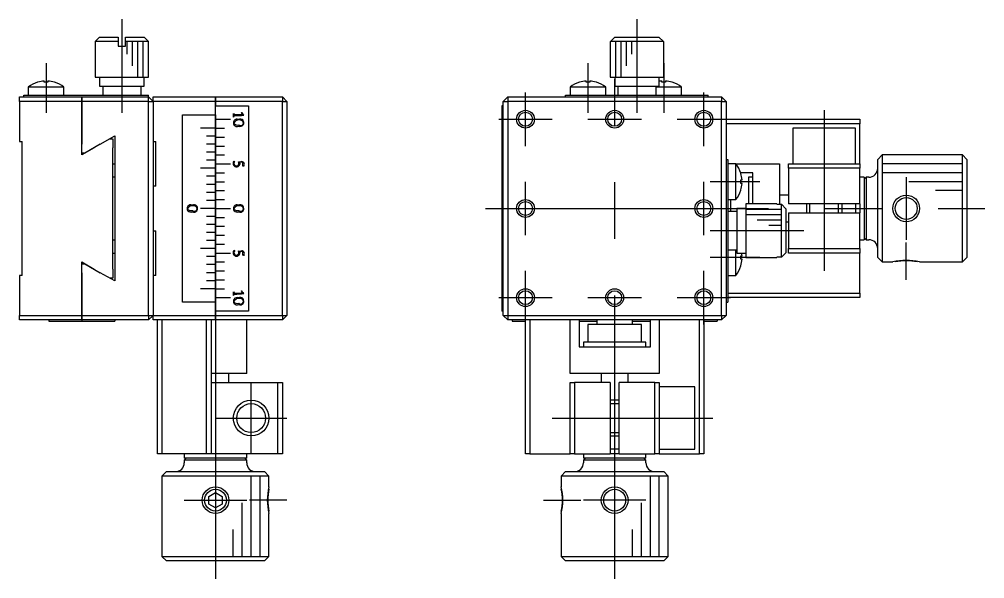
# Model space of a CAD drawing. Extents: x -67 to 175, y -96 to 83.
# Drawn here: x -66.8 to 41.5, y -41.5 to 21.2 of the extents above; entities that cross this region are included whole.
import ezdxf

# ---------------------------------------------------------------- set-up
doc = ezdxf.new("R2010")
doc.units = 0
doc.linetypes.add('CENTER', pattern=[50.8, 31.75, -6.35, 6.35, -6.35])
doc.layers.get('0').update_dxf_attribs({"linetype": 'CONTINUOUS'})
doc.layers.add('CENTER', color=1, linetype='CENTER')

msp = doc.modelspace()

# ---------------------------------------------------------------- linework, layer by layer
at = {"color": 7, "linetype": 'CONTINUOUS'}
for p, q in [((-57.77, 19.2), (-58.27, 18.7)), ((-58.27, 18.7), (-58.27, 14.7)), ((-55.67, 18.7), (-58.27, 18.7)), ((-57.77, 19.2), (-55.67, 19.2)), ((-55.67, 19.2), (-55.67, 18.7)), ((-55.67, 18.7), (-55.67, 18.2)), ((-54.87, 19.2), (-52.77, 19.2)), ((-54.87, 18.7), (-54.87, 19.2)), ((-52.27, 18.7), (-54.87, 18.7)), ((-54.87, 18.2), (-54.87, 18.7)), ((-54.67, 17.3), (-54.67, 18.7)), ((-54.07, 16), (-54.07, 18.7)), ((-53.47, 14.7), (-53.47, 18.7)), ((-52.87, 14.7), (-52.87, 18.7)), ((-52.27, 18.7), (-52.77, 19.2)), ((-52.27, 14.7), (-52.27, 18.7)), ((-0.47, 18.7), (0.03, 19.2)), ((5.47, 18.7), (-0.47, 18.7)), ((-0.47, 18.2), (-0.47, 18.7)), ((0.03, 19.2), (4.97, 19.2)), ((0.1, 18.7), (0.1, 14.7)), ((0.7, 18.7), (0.7, 14.7)), ((1.3, 18.7), (1.3, 16)), ((1.9, 18.7), (1.9, 17.3)), ((4.97, 19.2), (5.47, 18.7)), ((5.47, 18.7), (5.47, 18.2)), ((-55.67, 18.2), (-54.87, 18.2)), ((-0.5, 18.2), (-0.5, 14.7)), ((-0.5, 18.2), (-0.47, 18.2)), ((5.47, 18.2), (5.5, 18.2)), ((5.5, 14.7), (5.5, 18.2)), ((-64.7, 14.16), (-64.72, 14.16)), ((-63.97, 14.16), (-63.97, 14.29)), ((-63.57, 14.16), (-63.97, 14.16)), ((-63.57, 14.29), (-63.57, 14.16)), ((-62.82, 14.16), (-62.85, 14.16)), ((-58.27, 14.7), (-52.27, 14.7)), ((-57.77, 14.7), (-57.77, 13.7)), ((-52.77, 13.7), (-52.77, 14.7)), ((-3.93, 14.16), (-3.95, 14.16)), ((-3.2, 14.16), (-3.2, 14.29)), ((-2.8, 14.16), (-3.2, 14.16)), ((-2.8, 14.29), (-2.8, 14.16)), ((-2.05, 14.16), (-2.07, 14.16)), ((-0.5, 14.7), (5.5, 14.7)), ((0, 14.7), (0, 13.7)), ((5, 13.7), (5, 14.7)), ((5.3, 14.16), (5.3, 14.29)), ((5.7, 14.16), (5.3, 14.16)), ((5.7, 14.29), (5.7, 14.16)), ((6.45, 14.16), (6.43, 14.16)), ((-61.77, 13.6), (-65.77, 13.6)), ((-65.77, 13.6), (-65.77, 12.7)), ((-61.77, 12.7), (-61.77, 13.6)), ((-57.77, 13.7), (-52.77, 13.7)), ((-57.42, 13.7), (-57.42, 12.7)), ((-53.12, 12.7), (-53.12, 13.7)), ((-1, 13.6), (-5, 13.6)), ((-5, 13.6), (-5, 12.7)), ((-1, 12.7), (-1, 13.6)), ((0, 13.7), (5, 13.7)), ((0.35, 13.7), (0.35, 12.7)), ((4.65, 12.7), (4.65, 13.7)), ((7.5, 13.6), (4.65, 13.6)), ((7.5, 12.7), (7.5, 13.6)), ((-66.77, 12.5), (-59.77, 12.5)), ((-66.77, 12), (-66.77, 12.5)), ((-66.77, 12), (-66.77, 7.5)), ((-59.77, 12), (-66.77, 12)), ((-66.27, 12.7), (-64.27, 12.7)), ((-66.27, 12.5), (-66.27, 12.7)), ((-64.27, 12.7), (-54.27, 12.7)), ((-59.77, 12.5), (-52.27, 12.5)), ((-59.77, 12), (-59.77, 12.5)), ((-59.77, 12.5), (-59.77, 12)), ((-52.27, 12), (-59.77, 12)), ((-59.77, 12), (-59.77, 7.2)), ((-59.77, 7.2), (-59.77, 12)), ((-54.27, 12.7), (-52.27, 12.7)), ((-52.27, 12.5), (-52.27, 12.7)), ((-51.77, 12), (-52.27, 12.5)), ((-52.27, 12), (-52.27, 12.5)), ((-52.27, -12), (-52.27, 12)), ((-52.27, 12), (-51.77, 12)), ((-51.77, 12.5), (-44.77, 12.5)), ((-51.77, 12), (-51.77, 12.5)), ((-44.77, 12), (-51.77, 12)), ((-51.77, 12), (-51.77, 7.5)), ((-44.77, 12.5), (-37.27, 12.5)), ((-44.77, 12), (-44.77, 12.5)), ((-44.77, 12.5), (-44.77, 12)), ((-37.27, 12), (-44.77, 12)), ((-44.77, 12), (-44.77, 11.51)), ((-44.77, 11.51), (-44.77, 12)), ((-37.27, 12.5), (-36.77, 12)), ((-37.27, 12.5), (-37.27, 12)), ((-37.27, -12), (-37.27, 12)), ((-37.27, 12), (-36.77, 12)), ((-36.77, 12), (-36.77, -12)), ((-12, 12.5), (-12.5, 12)), ((-12.5, -12), (-12.5, 12)), ((-12.5, 12), (-12, 12)), ((-12, 12.5), (12, 12.5)), ((-12, 12.5), (-12, 12)), ((-12, 12), (-12, -12)), ((12, 12), (-12, 12)), ((-5.5, 12.7), (-3.5, 12.7)), ((-5.5, 12.5), (-5.5, 12.7)), ((-3.5, 12.7), (8.5, 12.7)), ((8.5, 12.7), (10.5, 12.7)), ((10.5, 12.5), (10.5, 12.7)), ((12, 12.5), (12.5, 12)), ((12, 12.5), (12, 12)), ((12, -12), (12, 12)), ((12, 12), (12.5, 12)), ((12.5, 12), (12.5, 3.5)), ((-44.77, 11.5), (-41.07, 11.5)), ((-44.77, 10.51), (-44.77, 11.5)), ((-41.07, 11.5), (-41.07, -11.5)), ((-12.65, 11.5), (-12.65, -11.5)), ((-12.5, 11.5), (-12.65, 11.5)), ((-48.47, -10.5), (-48.47, 10.5)), ((-48.47, 10.5), (-44.77, 10.5)), ((-44.77, 10.5), (-44.77, 10.51)), ((-44.77, 10), (-44.77, 10.5)), ((-44.77, 10.5), (-44.77, 10.01)), ((-44.77, 10.01), (-44.77, 10)), ((-44.77, 10), (-43.77, 10)), ((-44.77, 9.01), (-44.77, 10)), ((-44.77, 10), (-44.77, 9.99)), ((-44.77, 9.99), (-44.77, 9.01)), ((-43.77, 10), (-43.07, 10)), ((-42.75, 10.25), (-42.75, 10.66)), ((-42.75, 10.66), (-42.67, 10.53)), ((-42.7, 10.27), (-42.75, 10.25)), ((-42.67, 10.4), (-42.7, 10.27)), ((-42.67, 10.53), (-41.72, 10.52)), ((-41.87, 10.75), (-41.86, 10.75)), ((-41.87, 10.74), (-41.87, 10.75)), ((-41.83, 10.67), (-41.87, 10.74)), ((-41.86, 10.75), (-41.85, 10.76)), ((-41.85, 10.76), (-41.84, 10.76)), ((-41.85, 10.76), (-41.85, 10.76)), ((-41.84, 10.76), (-41.83, 10.76)), ((-41.83, 10.76), (-41.82, 10.74)), ((-41.72, 10.52), (-41.83, 10.67)), ((-41.82, 10.74), (-41.79, 10.7)), ((-41.79, 10.7), (-41.78, 10.68)), ((-41.78, 10.68), (-41.74, 10.63)), ((-41.74, 10.63), (-41.68, 10.56)), ((-41.68, 10.56), (-41.63, 10.51)), ((-41.63, 10.51), (-41.6, 10.47)), ((-41.6, 10.47), (-41.58, 10.46)), ((12.5, 10), (27.5, 10)), ((27.5, 10), (27.5, 9.5)), ((-45.77, 9), (-46.47, 9)), ((-44.77, 9), (-45.77, 9)), ((-44.77, 9), (-44.77, 9.01)), ((-44.77, 9.01), (-44.77, 9)), ((-44.77, 9), (-43.77, 9)), ((-44.77, 8.99), (-44.77, 9)), ((-44.77, 9), (-44.77, 8.99)), ((-44.77, 8.11), (-44.77, 8.99)), ((-44.77, 8.99), (-44.77, 8.1)), ((27.5, 9.5), (12.5, 9.5)), ((20, 9), (20, 5)), ((23.5, 9), (20, 9)), ((27, 9), (23.5, 9)), ((27, 5), (27, 9)), ((27.5, 5), (27.5, 9.5)), ((-57.69, 7.2), (-56.07, 8.13)), ((-56.65, 7.8), (-56.27, 7.8)), ((-56.27, 7.8), (-56.27, 6.8)), ((-56.07, 8.13), (-56.07, -8.13)), ((-44.77, 8.1), (-45.77, 8.1)), ((-44.77, 8.1), (-44.77, 8.11)), ((-44.77, 8.09), (-44.77, 8.1)), ((-44.77, 8.1), (-44.77, 8.01)), ((-44.77, 8), (-44.77, 8.09)), ((-44.77, 8.01), (-44.77, 8)), ((-44.77, 8), (-43.77, 8)), ((-44.77, 7.21), (-44.77, 8)), ((-44.77, 8), (-44.77, 7.99)), ((-44.77, 7.99), (-44.77, 7.2)), ((-66.77, 7.5), (-66.47, 7.5)), ((-66.47, -7.5), (-66.47, 7.5)), ((-59.77, 6), (-59.77, 7.2)), ((-58.39, 6.8), (-59.77, 6)), ((-57.69, 7.2), (-59.42, 6.2)), ((-56.27, -6.8), (-56.27, 6.8)), ((-51.77, 7.5), (-51.77, 2.5)), ((-51.77, 7.5), (-51.47, 7.5)), ((-51.47, 2.5), (-51.47, 7.5)), ((-44.77, 7.2), (-45.77, 7.2)), ((-44.77, 7.2), (-44.77, 7.21)), ((-44.77, 7.19), (-44.77, 7.2)), ((-44.77, 7.2), (-44.77, 7.01)), ((-44.77, 7), (-44.77, 7.19)), ((-44.77, 7.01), (-44.77, 7)), ((-44.77, 7), (-43.77, 7)), ((-44.77, 6.31), (-44.77, 7)), ((-44.77, 7), (-44.77, 6.99)), ((-44.77, 6.99), (-44.77, 6.3)), ((-59.43, 6.2), (-59.77, 6.2)), ((-44.77, 6.3), (-45.77, 6.3)), ((-44.77, 6.3), (-44.77, 6.31)), ((-44.77, 6.29), (-44.77, 6.3)), ((-44.77, 6.3), (-44.77, 6.01)), ((-44.77, 6), (-44.77, 6.29)), ((-44.77, 6.01), (-44.77, 6)), ((-44.77, 6), (-43.77, 6)), ((-44.77, 5.41), (-44.77, 6)), ((-44.77, 6), (-44.77, 5.99)), ((-44.77, 5.99), (-44.77, 5.4)), ((12.5, 5.5), (12.7, 5.5)), ((12.7, 5.5), (12.7, 3.5)), ((30, 6), (29.5, 5.5)), ((29.5, 0), (29.5, 5.5)), ((39, 6), (30, 6)), ((30, 6), (30, 0)), ((39, -6), (39, 6)), ((39.5, 5.5), (39, 6)), ((39.5, 5.5), (39.5, -5.5)), ((-56.27, 5), (-56.07, 5)), ((-45.77, 4.5), (-46.47, 4.5)), ((-44.77, 5.4), (-45.77, 5.4)), ((-44.77, 4.5), (-45.77, 4.5)), ((-44.77, 5.4), (-44.77, 5.41)), ((-44.77, 5.4), (-44.77, 5.01)), ((-44.77, 5.39), (-44.77, 5.4)), ((-44.77, 5), (-44.77, 5.39)), ((-44.77, 5.01), (-44.77, 5)), ((-44.77, 5), (-43.77, 5)), ((-44.77, 4.51), (-44.77, 5)), ((-44.77, 5), (-44.77, 4.99)), ((-44.77, 4.99), (-44.77, 4.5)), ((-44.77, 4.5), (-44.77, 4.51)), ((-44.77, 4.49), (-44.77, 4.5)), ((-44.77, 4.5), (-44.77, 4.01)), ((-44.77, 4), (-44.77, 4.49)), ((-43.77, 5), (-43.07, 5)), ((-42.71, 5.31), (-42.62, 5.27)), ((-42.19, 5.23), (-42.18, 5.24)), ((-42.18, 5.2), (-42.19, 5.23)), ((-42.18, 5.24), (-41.96, 5.23)), ((-41.81, 5.17), (-42.05, 5.19)), ((-41.96, 5.23), (-41.92, 5.23)), ((-41.73, 5.16), (-41.81, 5.17)), ((-41.72, 5.16), (-41.73, 5.16)), ((-41.72, 5.16), (-41.72, 5.16)), ((-41.71, 5.13), (-41.72, 5.16)), ((-41.72, 4.96), (-41.71, 5.01)), ((-41.72, 4.91), (-41.72, 4.96)), ((-41.72, 4.84), (-41.72, 4.91)), ((-41.71, 4.75), (-41.72, 4.84)), ((-41.71, 5.04), (-41.71, 5.13)), ((-41.71, 5.03), (-41.71, 5.04)), ((-41.71, 5.01), (-41.71, 5.03)), ((-41.58, 4.73), (-41.71, 4.75)), ((-41.6, 4.79), (-41.57, 4.73)), ((-41.57, 4.73), (-41.58, 4.73)), ((13.6, 5), (12.7, 5)), ((13.6, 5), (18.5, 5)), ((13.6, 1), (13.6, 5)), ((18.5, 5), (18.5, 0.47)), ((19.5, 5), (21.7, 5)), ((19.5, 4.5), (19.5, 5)), ((19.5, 4.5), (19.5, 0.5)), ((27.5, 4.5), (19.5, 4.5)), ((21.7, 5), (23.5, 5)), ((23.5, 5), (25.3, 5)), ((25.3, 5), (27.5, 5)), ((27.5, 5), (27.5, 4.5)), ((27.5, 0.5), (27.5, 4.5)), ((39, 5), (30, 5)), ((-56.07, 3.5), (-56.27, 3.5)), ((-44.77, 3.6), (-45.77, 3.6)), ((-44.77, 4.01), (-44.77, 4)), ((-44.77, 4), (-43.77, 4)), ((-44.77, 3.61), (-44.77, 4)), ((-44.77, 4), (-44.77, 3.99)), ((-44.77, 3.99), (-44.77, 3.6)), ((-44.77, 3.6), (-44.77, 3.61)), ((-44.77, 3.59), (-44.77, 3.6)), ((-44.77, 3.6), (-44.77, 3.01)), ((-44.77, 3), (-44.77, 3.59)), ((12.5, 3.5), (12.5, -8.5)), ((12.5, 3.5), (12.5, -8.5)), ((12.7, 3.5), (12.7, -8.5)), ((15.5, 4), (14.14, 4)), ((14.16, 3.93), (14.16, 3.95)), ((15, 3.5), (15, 0.5)), ((15.5, 3.5), (15, 3.5)), ((15.5, 0.5), (15.5, 4)), ((28, 3.5), (27.5, 3.5)), ((28, 3.5), (28, -3.5)), ((28.2, 3.5), (28, 3.3)), ((28.2, 3.5), (28.2, 0)), ((28.5, 3.5), (28.2, 3.5)), ((39, 4), (30, 4)), ((-51.77, 2.5), (-51.77, -2.5)), ((-51.47, 2.5), (-51.77, 2.5)), ((-44.77, 2.7), (-45.77, 2.7)), ((-44.77, 3.01), (-44.77, 3)), ((-44.77, 3), (-43.77, 3)), ((-44.77, 2.71), (-44.77, 3)), ((-44.77, 3), (-44.77, 2.99)), ((-44.77, 2.99), (-44.77, 2.7)), ((-44.77, 2.7), (-44.77, 2.71)), ((-44.77, 2.69), (-44.77, 2.7)), ((-44.77, 2.7), (-44.77, 2.01)), ((-44.77, 2), (-44.77, 2.69)), ((14.16, 2.8), (14.16, 3.2)), ((14.16, 3.2), (14.29, 3.2)), ((15, 3), (14.16, 3)), ((14.29, 2.8), (14.16, 2.8)), ((39, 3), (33, 3)), ((-44.77, 1.8), (-45.77, 1.8)), ((-44.77, 2.01), (-44.77, 2)), ((-44.77, 1.81), (-44.77, 2)), ((-44.77, 2), (-43.77, 2)), ((-44.77, 2), (-44.77, 1.99)), ((-44.77, 1.99), (-44.77, 1.8)), ((-44.77, 1.8), (-44.77, 1.81)), ((-44.77, 1.79), (-44.77, 1.8)), ((-44.77, 1.8), (-44.77, 1.01)), ((-44.77, 1), (-44.77, 1.79)), ((14.16, 2.05), (14.16, 2.07)), ((19.5, 1.5), (18.5, 1.5)), ((39, 2), (36, 2)), ((-45.77, 0), (-46.47, 0)), ((-44.77, 0.9), (-45.77, 0.9)), ((-44.77, 0), (-45.77, 0)), ((-44.77, 1.01), (-44.77, 1)), ((-44.77, 1), (-43.77, 1)), ((-44.77, 0.91), (-44.77, 1)), ((-44.77, 1), (-44.77, 0.99)), ((-44.77, 0.99), (-44.77, 0.9)), ((-44.77, 0.9), (-44.77, 0.91)), ((-44.77, 0.89), (-44.77, 0.9)), ((-44.77, 0.9), (-44.77, 0.01)), ((-44.77, 0.01), (-44.77, 0.89)), ((-44.77, 0), (-44.77, 0.01)), ((-44.77, 0.01), (-44.77, 0)), ((-44.77, 0), (-43.77, 0)), ((-44.77, -0.01), (-44.77, 0)), ((-44.77, 0), (-44.77, -0.01)), ((-43.77, 0), (-43.07, 0)), ((12.7, 1), (13.6, 1)), ((13, 1), (13, -0.35)), ((13.7, 0), (13.7, -5)), ((14.7, 0), (13.7, 0)), ((18.2, 0.5), (14.7, 0.5)), ((14.7, 0.5), (14.7, -5.5)), ((18.2, 0.5), (18.2, 0.47)), ((18.2, 0.47), (18.7, 0.47)), ((18.7, -5.47), (18.7, 0.47)), ((18.7, 0.47), (19.2, -0.03)), ((27.5, 0.5), (19.5, 0.5)), ((21.5, 0.5), (21.5, -0.5)), ((25.5, -0.5), (25.5, 0.5)), ((27, 0.5), (27, -0.5)), ((27.5, 0.5), (27.5, -0.5)), ((28.2, 0), (28.2, -3.5)), ((29.5, -5.5), (29.5, 0)), ((30, 0), (30, -6)), ((-44.77, -0.9), (-45.77, -0.9)), ((-44.77, -0.89), (-44.77, -0.01)), ((-44.77, -0.01), (-44.77, -0.9)), ((-44.77, -0.9), (-44.77, -0.89)), ((-44.77, -0.91), (-44.77, -0.9)), ((-44.77, -0.9), (-44.77, -0.99)), ((-44.77, -1), (-44.77, -0.91)), ((-44.77, -0.99), (-44.77, -1)), ((-44.77, -1.79), (-44.77, -1)), ((-44.77, -1), (-43.77, -1)), ((-44.77, -1), (-44.77, -1.01)), ((-44.77, -1.01), (-44.77, -1.8)), ((13.7, -0.35), (12.7, -0.35)), ((18.7, -0.1), (14.7, -0.1)), ((18.7, -0.7), (14.7, -0.7)), ((19.2, -0.03), (19.2, -4.97)), ((19.5, -0.5), (27.5, -0.5)), ((19.5, -0.5), (19.5, -4.5)), ((27.5, -4.5), (27.5, -0.5)), ((-44.77, -1.8), (-45.77, -1.8)), ((-44.77, -1.8), (-44.77, -1.79)), ((-44.77, -1.81), (-44.77, -1.8)), ((-44.77, -1.8), (-44.77, -1.99)), ((-44.77, -2), (-44.77, -1.81)), ((-44.77, -1.99), (-44.77, -2)), ((-44.77, -2), (-43.77, -2)), ((-44.77, -2.69), (-44.77, -2)), ((-44.77, -2), (-44.77, -2.01)), ((-44.77, -2.01), (-44.77, -2.7)), ((18.7, -1.3), (16, -1.3)), ((18.7, -1.9), (17.3, -1.9)), ((19.2, -1.5), (19.5, -1.5)), ((-51.77, -2.5), (-51.77, -7.5)), ((-51.77, -2.5), (-51.47, -2.5)), ((-51.47, -7.5), (-51.47, -2.5)), ((-44.77, -2.7), (-45.77, -2.7)), ((-44.77, -2.7), (-44.77, -2.69)), ((-44.77, -2.71), (-44.77, -2.7)), ((-44.77, -2.7), (-44.77, -2.99)), ((-44.77, -3), (-44.77, -2.71)), ((-44.77, -2.99), (-44.77, -3)), ((-44.77, -3), (-43.77, -3)), ((-44.77, -3.59), (-44.77, -3)), ((-44.77, -3), (-44.77, -3.01)), ((-44.77, -3.01), (-44.77, -3.6)), ((-56.27, -3.5), (-56.07, -3.5)), ((-44.77, -3.6), (-45.77, -3.6)), ((-44.77, -3.6), (-44.77, -3.59)), ((-44.77, -3.61), (-44.77, -3.6)), ((-44.77, -3.6), (-44.77, -3.99)), ((-44.77, -4), (-44.77, -3.61)), ((-44.77, -3.99), (-44.77, -4)), ((-44.77, -4), (-43.77, -4)), ((-44.77, -4.49), (-44.77, -4)), ((-44.77, -4), (-44.77, -4.01)), ((-44.77, -4.01), (-44.77, -4.5)), ((27.5, -3.5), (28, -3.5)), ((28, -3.3), (28.2, -3.5)), ((28.2, -3.5), (28.5, -3.5)), ((-56.27, -5), (-56.07, -5)), ((-45.77, -4.5), (-46.47, -4.5)), ((-44.77, -4.5), (-45.77, -4.5)), ((-44.77, -5.4), (-45.77, -5.4)), ((-44.77, -4.5), (-44.77, -4.49)), ((-44.77, -4.5), (-44.77, -4.99)), ((-44.77, -4.51), (-44.77, -4.5)), ((-44.77, -5), (-44.77, -4.51)), ((-44.77, -4.99), (-44.77, -5)), ((-44.77, -5), (-43.77, -5)), ((-44.77, -5.39), (-44.77, -5)), ((-44.77, -5), (-44.77, -5.01)), ((-44.77, -5.01), (-44.77, -5.4)), ((-44.77, -5.4), (-44.77, -5.39)), ((-44.77, -5.41), (-44.77, -5.4)), ((-44.77, -5.4), (-44.77, -5.99)), ((-44.77, -6), (-44.77, -5.41)), ((-43.77, -5), (-43.07, -5)), ((-42.71, -4.69), (-42.62, -4.73)), ((-42.19, -4.77), (-42.18, -4.76)), ((-42.18, -4.8), (-42.19, -4.77)), ((-42.18, -4.76), (-41.96, -4.77)), ((-41.81, -4.83), (-42.05, -4.81)), ((-41.73, -4.84), (-41.81, -4.83)), ((-41.72, -4.84), (-41.73, -4.84)), ((-41.72, -4.84), (-41.72, -4.84)), ((-41.71, -4.87), (-41.72, -4.84)), ((-41.72, -5.04), (-41.71, -4.99)), ((-41.72, -5.09), (-41.72, -5.04)), ((-41.72, -5.16), (-41.72, -5.09)), ((-41.71, -5.25), (-41.72, -5.16)), ((-41.71, -4.96), (-41.71, -4.87)), ((-41.71, -4.97), (-41.71, -4.96)), ((-41.71, -4.99), (-41.71, -4.97)), ((-41.58, -5.27), (-41.71, -5.25)), ((-41.6, -5.21), (-41.57, -5.27)), ((-41.57, -5.27), (-41.58, -5.27)), ((12.7, -4.65), (13.7, -4.65)), ((13.6, -7.5), (13.6, -4.65)), ((13.7, -5), (14.7, -5)), ((14.16, -5.7), (14.16, -5.3)), ((14.16, -5.3), (14.29, -5.3)), ((19.2, -4.97), (18.7, -5.47)), ((19.5, -4.5), (27.5, -4.5)), ((19.5, -5), (19.5, -4.5)), ((27.5, -5), (19.5, -5)), ((27.5, -4.5), (27.5, -5)), ((27.5, -9.5), (27.5, -5)), ((-59.77, -6), (-58.39, -6.8)), ((-59.77, -7.2), (-59.77, -6)), ((-59.77, -6.2), (-59.43, -6.2)), ((-59.42, -6.2), (-57.69, -7.2)), ((-44.77, -6.3), (-45.77, -6.3)), ((-44.77, -5.99), (-44.77, -6)), ((-44.77, -6), (-43.77, -6)), ((-44.77, -6.29), (-44.77, -6)), ((-44.77, -6), (-44.77, -6.01)), ((-44.77, -6.01), (-44.77, -6.3)), ((-44.77, -6.3), (-44.77, -6.29)), ((-44.77, -6.31), (-44.77, -6.3)), ((-44.77, -6.3), (-44.77, -6.99)), ((-44.77, -7), (-44.77, -6.31)), ((14.29, -5.7), (14.16, -5.7)), ((14.16, -6.45), (14.16, -6.43)), ((14.7, -5.5), (18.2, -5.5)), ((18.7, -5.47), (18.2, -5.47)), ((18.2, -5.47), (18.2, -5.5)), ((29.5, -5.5), (30, -6)), ((30, -6), (31.2, -6)), ((34.2, -6), (39, -6)), ((39, -6), (39.5, -5.5)), ((-66.77, -7.5), (-66.77, -12)), ((-66.47, -7.5), (-66.77, -7.5)), ((-59.77, -7.2), (-59.77, -12)), ((-59.77, -12), (-59.77, -7.2)), ((-56.07, -8.13), (-57.69, -7.2)), ((-56.27, -6.8), (-56.27, -7.8)), ((-51.77, -7.5), (-51.77, -12)), ((-51.47, -7.5), (-51.77, -7.5)), ((-44.77, -7.2), (-45.77, -7.2)), ((-44.77, -6.99), (-44.77, -7)), ((-44.77, -7), (-43.77, -7)), ((-44.77, -7.19), (-44.77, -7)), ((-44.77, -7), (-44.77, -7.01)), ((-44.77, -7.01), (-44.77, -7.2)), ((-44.77, -7.2), (-44.77, -7.19)), ((-44.77, -7.2), (-44.77, -7.99)), ((-44.77, -7.21), (-44.77, -7.2)), ((-44.77, -8), (-44.77, -7.21)), ((12.7, -7.5), (13.6, -7.5)), ((-56.27, -7.8), (-56.65, -7.8)), ((-44.77, -8.1), (-45.77, -8.1)), ((-44.77, -7.99), (-44.77, -8)), ((-44.77, -8), (-43.77, -8)), ((-44.77, -8.09), (-44.77, -8)), ((-44.77, -8), (-44.77, -8.01)), ((-44.77, -8.01), (-44.77, -8.1)), ((-44.77, -8.1), (-44.77, -8.09)), ((-44.77, -8.11), (-44.77, -8.1)), ((-44.77, -8.1), (-44.77, -8.99)), ((-44.77, -8.99), (-44.77, -8.11)), ((12.5, -8.5), (12.5, -12)), ((12.7, -8.5), (12.7, -10.5)), ((-45.77, -9), (-46.47, -9)), ((-44.77, -9), (-45.77, -9)), ((-44.77, -9), (-44.77, -8.99)), ((-44.77, -8.99), (-44.77, -9)), ((-44.77, -9), (-43.77, -9)), ((-44.77, -9.01), (-44.77, -9)), ((-44.77, -9), (-44.77, -9.01)), ((-44.77, -10), (-44.77, -9.01)), ((-44.77, -9.01), (-44.77, -9.99)), ((-42.75, -9.75), (-42.75, -9.34)), ((-42.75, -9.34), (-42.67, -9.47)), ((-42.7, -9.73), (-42.75, -9.75)), ((-42.67, -9.6), (-42.7, -9.73)), ((-42.67, -9.47), (-41.72, -9.48)), ((-41.87, -9.25), (-41.86, -9.25)), ((-41.87, -9.26), (-41.87, -9.25)), ((-41.83, -9.33), (-41.87, -9.26)), ((-41.86, -9.25), (-41.85, -9.24)), ((-41.85, -9.24), (-41.84, -9.24)), ((-41.85, -9.24), (-41.85, -9.24)), ((-41.84, -9.24), (-41.83, -9.24)), ((-41.83, -9.24), (-41.82, -9.26)), ((-41.72, -9.48), (-41.83, -9.33)), ((-41.82, -9.26), (-41.79, -9.3)), ((-41.79, -9.3), (-41.78, -9.32)), ((-41.78, -9.32), (-41.74, -9.37)), ((-41.74, -9.37), (-41.68, -9.44)), ((-41.68, -9.44), (-41.63, -9.49)), ((-41.63, -9.49), (-41.6, -9.53)), ((-41.6, -9.53), (-41.58, -9.54)), ((12.7, -9.5), (27.5, -9.5)), ((27.5, -9.5), (27.5, -10)), ((-44.77, -10.5), (-48.47, -10.5)), ((-44.77, -9.99), (-44.77, -10)), ((-44.77, -10), (-43.77, -10)), ((-44.77, -10.5), (-44.77, -10)), ((-44.77, -10), (-44.77, -10.01)), ((-44.77, -10.01), (-44.77, -10.5)), ((-44.77, -10.51), (-44.77, -10.5)), ((-44.77, -11.5), (-44.77, -10.51)), ((-43.77, -10), (-43.07, -10)), ((12.5, -10.5), (12.7, -10.5)), ((27.5, -10), (12.7, -10)), ((-41.07, -11.5), (-44.77, -11.5)), ((-44.77, -11.51), (-44.77, -12)), ((-44.77, -12), (-44.77, -11.51)), ((-12.5, -11.5), (-12.65, -11.5)), ((-66.77, -12), (-59.77, -12)), ((-66.77, -12.5), (-66.77, -12)), ((-59.77, -12.5), (-66.77, -12.5)), ((-63.47, -12.5), (-63.47, -12.65)), ((-63.47, -12.65), (-59.77, -12.65)), ((-59.77, -12), (-52.27, -12)), ((-59.77, -12.5), (-59.77, -12)), ((-59.77, -12), (-59.77, -12.5)), ((-52.27, -12.5), (-59.77, -12.5)), ((-59.77, -12.5), (-59.77, -12.65)), ((-59.77, -12.65), (-56.07, -12.65)), ((-56.07, -12.5), (-56.07, -12.65)), ((-52.27, -12.5), (-51.77, -12)), ((-52.27, -12), (-51.77, -12)), ((-52.27, -12), (-52.27, -12.5)), ((-51.77, -12), (-44.77, -12)), ((-51.77, -12.5), (-51.77, -12)), ((-44.77, -12.5), (-51.77, -12.5)), ((-51.27, -27.5), (-51.27, -12.5)), ((-50.77, -12.5), (-50.77, -27.5)), ((-45.77, -27.5), (-45.77, -12.5)), ((-45.27, -12.5), (-45.27, -27.5)), ((-44.77, -12), (-37.27, -12)), ((-44.77, -12.5), (-44.77, -12)), ((-44.77, -12), (-44.77, -12.5)), ((-37.27, -12.5), (-44.77, -12.5)), ((-41.27, -18.5), (-41.27, -12.5)), ((-36.77, -12), (-37.27, -12.5)), ((-37.27, -12), (-36.77, -12)), ((-37.27, -12), (-37.27, -12.5)), ((-12.5, -12), (-12, -12)), ((-12.5, -12), (-12, -12.5)), ((-12, -12), (12, -12)), ((-12, -12), (-12, -12.5)), ((12, -12.5), (-12, -12.5)), ((-11.5, -12.5), (-11.5, -12.65)), ((-11.5, -12.65), (-10, -12.65)), ((-10, -27.5), (-10, -12.5)), ((-9.5, -12.5), (-9.5, -27.5)), ((-5, -18.5), (-5, -12.5)), ((-4, -12.5), (-4, -15.5)), ((-4, -12.65), (-2, -12.65)), ((-2, -12.5), (-2, -13)), ((2, -13), (2, -12.5)), ((2, -12.65), (4, -12.65)), ((4, -15.5), (4, -12.5)), ((5, -12.5), (5, -18.5)), ((9.5, -27.5), (9.5, -12.5)), ((10, -12.5), (10, -27.5)), ((10, -12.65), (11.5, -12.65)), ((11.5, -12.5), (11.5, -12.65)), ((12, -12.5), (12.5, -12)), ((12, -12), (12, -12.5)), ((12, -12), (12.5, -12)), ((3, -13), (-3, -13)), ((-3, -13), (-3, -15)), ((3, -15), (3, -13)), ((3.5, -15), (-3.5, -15)), ((-3.5, -15), (-3.5, -15.5)), ((3.5, -15.5), (3.5, -15)), ((-4, -15.5), (0, -15.5)), ((0, -15.5), (4, -15.5)), ((-41.27, -18.5), (-45.27, -18.5)), ((-43.27, -19.5), (-43.27, -18.5)), ((5, -18.5), (-5, -18.5)), ((-1.5, -18.5), (-1.5, -19.5)), ((1.5, -19.5), (1.5, -18.5)), ((-45.27, -19.5), (-37.77, -19.5)), ((-37.77, -27.5), (-37.77, -19.5)), ((-37.77, -19.5), (-37.27, -19.5)), ((-37.27, -19.5), (-37.27, -27.5)), ((-5, -27.5), (-5, -19.5)), ((-5, -19.5), (-4.5, -19.5)), ((-0.5, -19.5), (-4.5, -19.5)), ((-4.5, -19.5), (-4.5, -27.5)), ((-0.5, -19.5), (-0.5, -27.5)), ((0.5, -27.5), (0.5, -19.5)), ((4.5, -19.5), (0.5, -19.5)), ((4.5, -27.5), (4.5, -19.5)), ((4.5, -19.5), (5, -19.5)), ((5, -19.5), (5, -21.7)), ((9, -20), (5, -20)), ((9, -23.5), (9, -20)), ((0.5, -21.5), (-0.5, -21.5)), ((5, -21.7), (5, -23.5)), ((5, -23.5), (5, -25.3)), ((9, -27), (9, -23.5)), ((-0.5, -25.5), (0.5, -25.5)), ((5, -25.3), (5, -27.5)), ((0.5, -27), (-0.5, -27)), ((5, -27), (9, -27)), ((-50.77, -27.5), (-51.27, -27.5)), ((-45.77, -27.5), (-50.77, -27.5)), ((-48.27, -27.5), (-48.27, -28)), ((-41.27, -28), (-48.27, -28)), ((-48.07, -28), (-48.27, -28.2)), ((-45.27, -27.5), (-45.77, -27.5)), ((-37.77, -27.5), (-45.27, -27.5)), ((-41.27, -28.2), (-41.47, -28)), ((-41.27, -28), (-41.27, -27.5)), ((-37.27, -27.5), (-37.77, -27.5)), ((-9.5, -27.5), (-10, -27.5)), ((-9.5, -27.5), (-5, -27.5)), ((-4.5, -27.5), (-5, -27.5)), ((-4.5, -27.5), (-0.5, -27.5)), ((-3.5, -27.5), (-3.5, -28)), ((3.5, -28), (-3.5, -28)), ((-3.3, -28), (-3.5, -28.2)), ((0.5, -27.5), (-0.5, -27.5)), ((0.5, -27.5), (4.5, -27.5)), ((3.5, -28.2), (3.3, -28)), ((3.5, -28), (3.5, -27.5)), ((5, -27.5), (4.5, -27.5)), ((5, -27.5), (9.5, -27.5)), ((10, -27.5), (9.5, -27.5)), ((-41.27, -28.2), (-48.27, -28.2)), ((-48.27, -28.2), (-48.27, -28.5)), ((-41.27, -28.5), (-41.27, -28.2)), ((0, -28.2), (-3.5, -28.2)), ((-3.5, -28.2), (-3.5, -28.5)), ((3.5, -28.2), (0, -28.2)), ((3.5, -28.5), (3.5, -28.2)), ((-50.27, -29.5), (-50.77, -30)), ((-50.77, -30), (-50.77, -39)), ((-38.77, -30), (-50.77, -30)), ((-50.27, -29.5), (-39.27, -29.5)), ((-40.77, -39), (-40.77, -30)), ((-39.77, -39), (-39.77, -30)), ((-38.77, -30), (-39.27, -29.5)), ((-38.77, -31.2), (-38.77, -30)), ((-5.5, -29.5), (-6, -30)), ((0, -30), (-6, -30)), ((-6, -30), (-6, -31.2)), ((-5.5, -29.5), (0, -29.5)), ((0, -29.5), (5.5, -29.5)), ((6, -30), (0, -30)), ((4, -39), (4, -30)), ((5, -39), (5, -30)), ((6, -30), (5.5, -29.5)), ((6, -39), (6, -30)), ((-45.52, -32.27), (-44.77, -31.83)), ((-45.52, -33.13), (-45.52, -32.27)), ((-44.77, -31.83), (-44.02, -32.27)), ((-44.02, -32.27), (-44.02, -33.13)), ((-44.77, -33.57), (-45.52, -33.13)), ((-44.02, -33.13), (-44.77, -33.57)), ((-41.77, -39), (-41.77, -33)), ((3, -39), (3, -33)), ((-38.77, -39), (-38.77, -34.2)), ((-6, -34.2), (-6, -39)), ((-42.77, -39), (-42.77, -36)), ((2, -39), (2, -36)), ((-50.77, -39), (-38.77, -39)), ((-50.77, -39), (-50.27, -39.5)), ((-39.27, -39.5), (-50.27, -39.5)), ((-39.27, -39.5), (-38.77, -39)), ((-6, -39), (6, -39)), ((-6, -39), (-5.5, -39.5)), ((5.5, -39.5), (-5.5, -39.5)), ((5.5, -39.5), (6, -39))]:
    msp.add_line(p, q, dxfattribs=at)
at = {"color": 3, "linetype": 'CONTINUOUS'}
for p, q in [((21.88, -0.5), (21.88, 0.5)), ((25.12, -0.5), (25.12, 0.5)), ((-0.5, -21.88), (0.5, -21.88)), ((-0.5, -25.12), (0.5, -25.12))]:
    msp.add_line(p, q, dxfattribs=at)
for centre, radius in [((-10, 10), 1), ((0, 10), 1), ((10, 10), 1), ((32.7, 0), 1.5), ((-10, 0), 1), ((10, 0), 1), ((-10, -10), 1), ((0, -10), 1), ((10, -10), 1), ((-40.77, -23.5), 2), ((-44.77, -32.7), 1.5), ((0, -32.7), 1.5)]:
    msp.add_circle(centre, radius, dxfattribs=at)
at = {"color": 7, "linetype": 'CONTINUOUS'}
for centre, radius in [((-10, 10), 0.783), ((0, 10), 0.783), ((10, 10), 0.783), ((32.7, 0), 1.23), ((-10, 0), 0.783), ((10, 0), 0.783), ((-10, -10), 0.783), ((0, -10), 0.783), ((10, -10), 0.783), ((-40.77, -23.5), 1.62), ((-44.77, -32.7), 1.23), ((0, -32.7), 1.23)]:
    msp.add_circle(centre, radius, dxfattribs=at)
for centre, radius, start, end in [((-63.77, 11.1), 3.2, 107.27, 128.6822), ((-63.77, 11.1), 3.19, 93.5904, 106.9053), ((-63.77, 11.1), 3.19, 73.0947, 86.4096), ((-63.77, 11.1), 3.2, 51.3178, 72.73), ((-3, 11.1), 3.2, 107.27, 128.6822), ((-3, 11.1), 3.19, 93.5904, 106.9053), ((-3, 11.1), 3.19, 73.0947, 86.4096), ((-3, 11.1), 3.2, 51.3178, 72.73), ((5.5, 11.1), 3.19, 93.5904, 99.0071), ((5.5, 11.1), 3.19, 73.0947, 86.4096), ((5.5, 11.1), 3.2, 51.3178, 72.73), ((-42.36, 9.6), 0.406, 66.7474, 295.8943), ((-42.13, 9.26), 0.661, 51.2371, 154.7041), ((-42.94, 24.53), 14.14, 271.1244, 275.5186), ((-42, 9.61), 0.416, 243.9047, 118.7371), ((-41.94, 9.58), 0.297, 225.8759, 38.7065), ((-42.29, 9.95), 0.598, 223.8884, 283.6568), ((-42.41, 5.05), 0.393, 139.5545, 19.9104), ((-42.42, 5.06), 0.286, 132.2787, 30.5455), ((-41.81, 4.97), 0.277, 319.4938, 113.3804), ((11.1, 3), 3.2, 17.27, 38.6822), ((28.5, 4.5), 1, 270, 0), ((11.1, 3), 3.19, 3.5904, 16.9053), ((11.1, 3), 3.19, 343.0947, 356.4096), ((11.1, 3), 3.2, 321.3178, 342.73), ((-47.55, 0), 0.406, 66.7474, 295.8943), ((-47.32, -0.35), 0.661, 51.2371, 154.7041), ((-47.19, 0), 0.416, 243.9047, 118.7371), ((-47.14, -0.02), 0.297, 225.8759, 38.7065), ((-42.36, 0), 0.406, 66.7474, 295.8943), ((-42.13, -0.35), 0.661, 51.2371, 154.7041), ((-42, 0), 0.416, 243.9047, 118.7371), ((-41.94, -0.02), 0.297, 225.8759, 38.7065), ((-47.49, 0.35), 0.598, 223.8884, 283.6568), ((-42.29, 0.35), 0.598, 223.8884, 283.6568), ((28.5, -4.5), 1, 0, 90), ((-42.41, -4.95), 0.393, 139.5545, 19.9104), ((-42.42, -4.94), 0.286, 132.2787, 30.5455), ((-41.81, -5.03), 0.277, 319.4938, 113.3804), ((11.1, -5.5), 3.19, 3.5904, 9.0071), ((11.1, -5.5), 3.2, 321.3178, 342.73), ((11.1, -5.5), 3.19, 343.0947, 356.4096), ((32.7, -11.67), 5.81, 77.7748, 102.2252), ((-42.94, 4.53), 14.14, 271.1244, 275.5186), ((-42.36, -10.4), 0.406, 66.7474, 295.8943), ((-42.13, -10.74), 0.661, 51.2371, 154.7041), ((-42.29, -10.05), 0.598, 223.8884, 283.6568), ((-42, -10.39), 0.416, 243.9047, 118.7371), ((-41.94, -10.42), 0.297, 225.8759, 38.7065), ((-49.27, -28.5), 1, 270, 0), ((-40.27, -28.5), 1, 180, 270), ((-4.5, -28.5), 1, 270, 0), ((4.5, -28.5), 1, 180, 270), ((-33.1, -32.7), 5.81, 167.7756, 192.2244), ((-11.67, -32.7), 5.81, 347.7756, 12.2244)]:
    msp.add_arc(centre, radius, start, end, dxfattribs=at)
at = {"color": 3, "linetype": 'CONTINUOUS'}
for centre, start, end in [((32.7, -11.81), 75.5252, 104.4748), ((-32.96, -32.7), 165.5252, 194.4748), ((-11.81, -32.7), 345.5252, 14.4748)]:
    msp.add_arc(centre, 6, start, end, dxfattribs=at)
at = {"layer": 'CENTER', "color": 1, "linetype": 'CENTER'}
for p, q in [((-55.27, 21.2), (-55.27, 10.7)), ((2.5, 21.2), (2.5, 10.7)), ((-63.77, 16.29), (-63.77, 10.7)), ((-3, 16.29), (-3, 10.7)), ((5.5, 16.29), (5.5, 10.7)), ((0, -41.5), (0, 14.5)), ((-10, 7), (-10, 13)), ((10, 7), (10, 13)), ((23.5, 11), (23.5, -7)), ((-13, 10), (-7, 10)), ((-3, 10), (3, 10)), ((7, 10), (13, 10)), ((32.7, 3.5), (32.7, -3.5)), ((-10, -3), (-10, 3)), ((10, -3), (10, 3)), ((16.29, 3), (10.7, 3)), ((-14.5, 0), (41.5, 0)), ((21.2, -2.5), (10.7, -2.5)), ((32.7, -8), (32.7, -3.81)), ((16.29, -5.5), (10.7, -5.5)), ((-10, -13), (-10, -7)), ((10, -13), (10, -7)), ((-44.77, -10.5), (-44.77, -41.5)), ((-13, -10), (-7, -10)), ((-3, -10), (3, -10)), ((7, -10), (13, -10)), ((-40.77, -27.5), (-40.77, -19.5)), ((-44.77, -23.5), (-36.77, -23.5)), ((-7, -23.5), (11, -23.5)), ((-48.27, -32.7), (-41.27, -32.7)), ((-36.77, -32.7), (-40.96, -32.7)), ((-8, -32.7), (-3.81, -32.7)), ((3.5, -32.7), (-3.5, -32.7))]:
    msp.add_line(p, q, dxfattribs=at)

doc.saveas('drawing.dxf')
